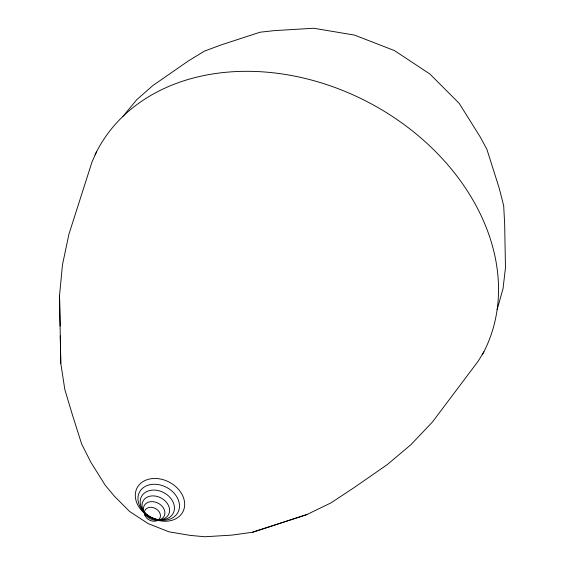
<?xml version="1.0" encoding="UTF-8"?>
<svg xmlns="http://www.w3.org/2000/svg" width="565" height="565" viewBox="0 0 565 565"><rect width="100%" height="100%" fill="white"/><g stroke="black" fill="none" stroke-linecap="round" stroke-linejoin="round"><path stroke-width="0.85" d="M483.887 351.79L478.131 361.254L432.486 421.956L410.903 444.704L387.18 464.677L354.036 487.652L331.034 502.843L306.844 514.574L273.178 525.549L252.548 532.244L231.721 535.126L204.834 536.75L190.341 535.415L169.006 531.835L148.312 523.691L129.668 511.523L114.349 496.169L105.288 485.342L90.944 462.424L81.642 443.984L72.355 414.654L64.834 389.589L60.794 363.281L59.53 295.467L62.475 264.766L68.93 234.2L92.046 161.865L96.566 151.766M497.144 309.5L503.027 288.729L505.47 267.732L504.672 224.164L503.676 205.632L499.22 188.223L486.889 149.301L480.194 136.907L459.218 103.402L429.88 74.001L394.434 50.575L354.545 35.101L313.688 28.25L274.385 30.623L260.126 32.198L221.487 44.797L204.445 51.104L188.477 60.872L152.797 85.605L136.822 99.617L123.022 116.298M252.548 532.244L306.844 514.574M59.53 295.467L60.116 326.04M60.271 335.949L60.794 363.281M143.997 512.914A25.835 19.994 27.7 0 1 147.303 479.614A25.835 19.994 27.7 0 1 184.119 499.82A25.835 19.994 27.7 0 1 157.141 520.125M149.414 516.848A25.835 19.994 27.7 0 1 147.966 515.958M145.714 513.642A21.745 16.83 27.7 0 1 150.947 484.523A21.745 16.83 27.7 0 1 179.331 508.232A21.745 16.83 27.7 0 1 146.328 514.15M95.047 154.845A217.963 168.667 27.7 0 1 366.939 101.559A217.963 168.667 27.7 0 1 482.284 354.827M141.589 507.843A17.932 13.878 27.7 0 0 171.082 516.071A17.932 13.878 27.7 0 0 159.295 490.851A17.932 13.878 27.7 0 0 141.589 507.843M143.143 510.174A14.429 11.166 27.7 0 0 166.866 516.798A14.429 11.166 27.7 0 0 157.388 496.508A14.429 11.166 27.7 0 0 143.143 510.174M144.28 512.78A11.258 8.708 27.7 0 0 162.791 517.95A11.258 8.708 27.7 0 0 155.396 502.116A11.258 8.708 27.7 0 0 144.28 512.78M145.007 515.647A8.44 6.533 27.7 0 0 158.885 519.518A8.44 6.533 27.7 0 0 153.341 507.652A8.44 6.533 27.7 0 0 145.007 515.647"/></g></svg>
